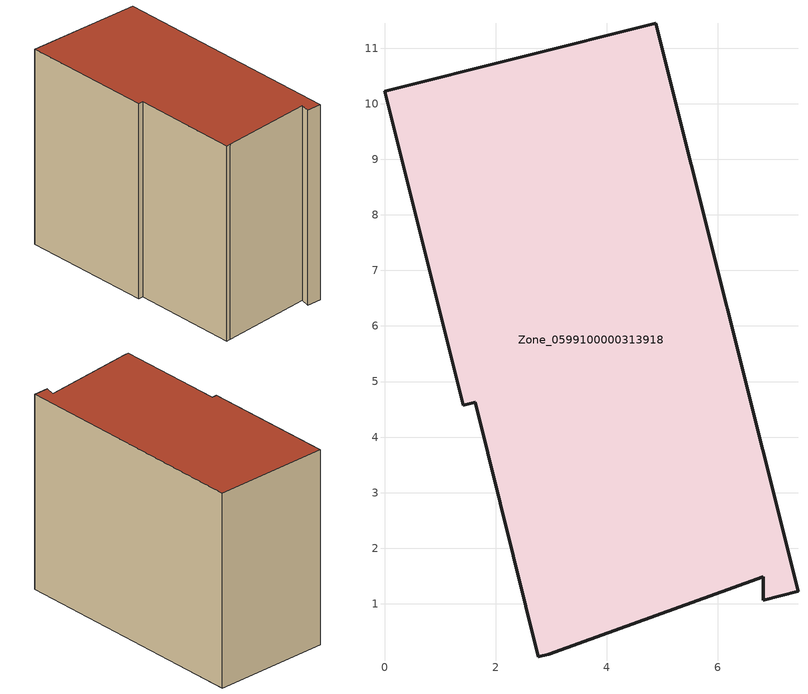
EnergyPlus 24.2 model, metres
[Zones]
Zone_0599100000313918
 floor ground (C_G): 4.88,11.45 7.44,1.22 6.82,1.07 6.81,1.49 2.96,0.1 2.77,0.05 1.63,4.63 1.42,4.57 0,10.22 z0
 wall outside (C_F): 0,10.22 1.42,4.57 1.63,4.63 2.77,0.05 2.96,0.1 6.81,1.49 6.82,1.07 7.44,1.22 4.88,11.45 0,10.22 z0:8.43
 roof outside (C_R): 6.81,1.49 6.82,1.07 7.44,1.22 4.88,11.45 0,10.22 1.42,4.57 1.63,4.63 2.77,0.05 2.96,0.1 z8.43
[BUILDING]
Pand.0599100000313918: North Axis=0; Terrain=City; Loads Convergence Tolerance Value=0.04; Temperature Convergence Tolerance Value=0.4; Solar Distribution=FullExterior; Maximum Number of Warmup Days=25; Minimum Number of Warmup Days=1
[Site:Location]
Rotterdam.The.Hague.AP_ZH_NLD Design_Conditions: Latitude=51.96; Longitude=4.45; Time Zone=1; Elevation=-4.5
[SITE:GROUNDTEMPERATURE:BUILDINGSURFACE]
18, 18, 18, 18, 18, 18, 18, 18, 18, 18, 18, 18
[MATERIAL] Thermal Absorptance=0.9; Solar Absorptance=0.7; Visible Absorptance=0.7
Name | Roughness | Thickness | Conductivity | Density | Specific Heat
G.TC.1992-2005 | MediumSmooth | 0.15 | 0.06 | 540 | 1210
F.TC.1992-2005 | Rough | 0.3 | 0.12 | 1920 | 840
R.TC.1992-2005 | MediumRough | 0.2 | 0.08 | 1500 | 1000
[CONSTRUCTION]
C_G: G.TC.1992-2005
C_F: F.TC.1992-2005
C_R: R.TC.1992-2005
[ZONE]
Zone_0599100000313918: Type=1; Multiplier=1; Ceiling Height=Autocalculate; Volume=Autocalculate; Floor Area=autocalculate; Part of Total Floor Area=Yes
[ZONEINFILTRATION:DESIGNFLOWRATE]
Infil_Zone_0599100000313918: Zone or ZoneList or Space or SpaceList=Zone_0599100000313918; Schedule=AlwaysOn; Design Flow Rate Calculation Method=Flow/Area; Flow Rate per Floor Area=0.0015; Constant Term Coefficient=1; Temperature Term Coefficient=0; Velocity Term Coefficient=0; Velocity Squared Term Coefficient=0
[HVACTEMPLATE:ZONE:IDEALLOADSAIRSYSTEM]
Zone_0599100000313918: Maximum Heating Supply Air Temperature=50; Minimum Cooling Supply Air Temperature=13; Maximum Heating Supply Air Humidity Ratio=0.0156; Minimum Cooling Supply Air Humidity Ratio=0.0077; Heating Limit=NoLimit; Cooling Limit=NoLimit; Dehumidification Control Type=ConstantSensibleHeatRatio; Cooling Sensible Heat Ratio=0.7; Dehumidification Setpoint=60; Humidification Control Type=None; Humidification Setpoint=30; Outdoor Air Method=None; Outdoor Air Flow Rate per Person=0.00944; Outdoor Air Flow Rate per Zone Floor Area=0; Outdoor Air Flow Rate per Zone=0; Demand Controlled Ventilation Type=None; Outdoor Air Economizer Type=NoEconomizer; Heat Recovery Type=None; Sensible Heat Recovery Effectiveness=0.7; Latent Heat Recovery Effectiveness=0.65
[ZONECONTROL:THERMOSTAT]
ThermostatControl_Zone_0599100000313918: Zone or ZoneList=Zone_0599100000313918; Control Type Schedule=DualSetpointControlType; Control 1=Thermostat_Zone_0599100000313918; Temperature Difference Between Cutout And Setpoint=0
[THERMOSTATSETPOINT:DUALSETPOINT]
Thermostat_Zone_0599100000313918: Heating Setpoint Temperature Schedule=HeatingSetpoint_Zone_0599100000313918; Cooling Setpoint Temperature Schedule=CoolingSetpoint_Zone_0599100000313918
[SCHEDULE:COMPACT]
HeatingSetpoint_Zone_0599100000313918: Through: 12/31, For: AllDays, Until: 24:00, 21
CoolingSetpoint_Zone_0599100000313918: Through: 12/31, For: AllDays, Until: 24:00, 24
DualSetpointControlType: Through: 12/31, For: AllDays, Until: 24:00, 4
AlwaysOn: Through: 12/31, For: AllDays, Until: 24:00, 1
